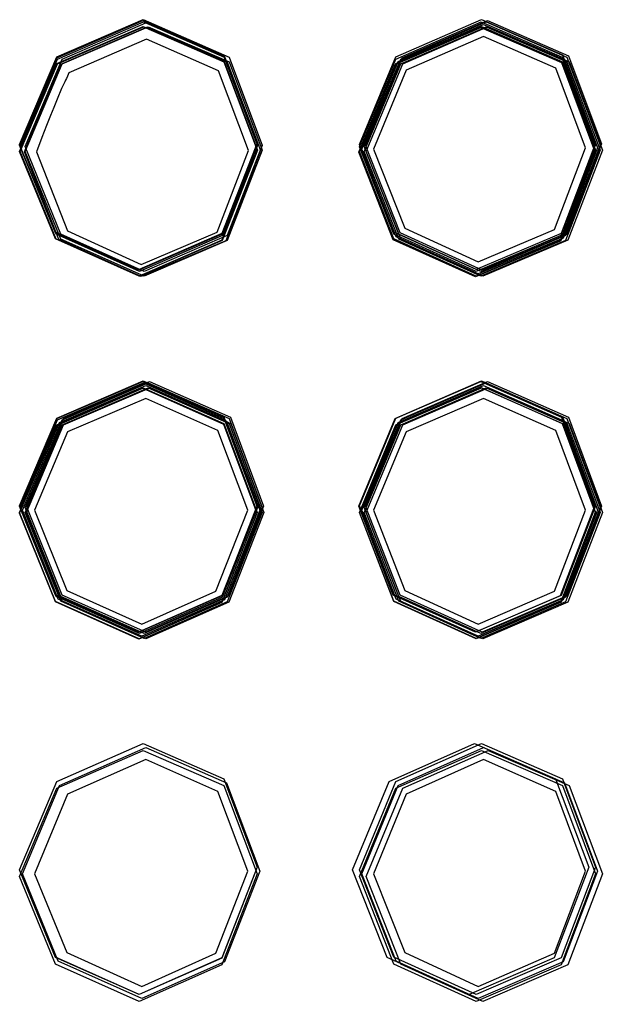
# Model space of a CAD drawing. Extents: x 0.83 to 4.55, y 0.83 to 7.09.
import ezdxf

# ---------------------------------------------------------------- set-up
doc = ezdxf.new("R2010")
doc.units = 0
doc.layers.get('0').update_dxf_attribs({"linetype": 'CONTINUOUS'})
for name, color, linetype in [('!', 7, 'CONTINUOUS'), ("'", 7, 'CONTINUOUS'), ('(', 7, 'CONTINUOUS'), (')', 7, 'CONTINUOUS'), (',', 7, 'CONTINUOUS'), ('.', 7, 'CONTINUOUS'), ('1', 7, 'CONTINUOUS'), ('2', 7, 'CONTINUOUS'), ('3', 7, 'CONTINUOUS'), ('4', 7, 'CONTINUOUS'), ('5', 7, 'CONTINUOUS'), ('6', 7, 'CONTINUOUS'), ('7', 7, 'CONTINUOUS'), ('8', 7, 'CONTINUOUS'), ('9', 7, 'CONTINUOUS'), ('^', 7, 'CONTINUOUS'), ('A', 7, 'CONTINUOUS'), ('a_', 7, 'CONTINUOUS'), ('B', 7, 'CONTINUOUS'), ('b_', 7, 'CONTINUOUS'), ('C', 7, 'CONTINUOUS'), ('c_', 7, 'CONTINUOUS'), ('D', 7, 'CONTINUOUS'), ('d_', 7, 'CONTINUOUS'), ('E', 7, 'CONTINUOUS'), ('e_', 7, 'CONTINUOUS'), ('F', 7, 'CONTINUOUS'), ('f_', 7, 'CONTINUOUS'), ('G', 7, 'CONTINUOUS'), ('g_', 7, 'CONTINUOUS'), ('H', 7, 'CONTINUOUS'), ('h_', 7, 'CONTINUOUS'), ('I', 7, 'CONTINUOUS'), ('i_', 7, 'CONTINUOUS'), ('J', 7, 'CONTINUOUS'), ('j_', 7, 'CONTINUOUS'), ('K', 7, 'CONTINUOUS'), ('k_', 7, 'CONTINUOUS'), ('L', 7, 'CONTINUOUS'), ('l_', 7, 'CONTINUOUS'), ('M', 7, 'CONTINUOUS'), ('m_', 7, 'CONTINUOUS'), ('N', 7, 'CONTINUOUS'), ('n_', 7, 'CONTINUOUS'), ('O', 7, 'CONTINUOUS'), ('o_', 7, 'CONTINUOUS'), ('outline', 7, 'CONTINUOUS'), ('P', 7, 'CONTINUOUS'), ('p_', 7, 'CONTINUOUS'), ('Q', 7, 'CONTINUOUS'), ('q_', 7, 'CONTINUOUS'), ('R', 7, 'CONTINUOUS'), ('r_', 7, 'CONTINUOUS'), ('S', 7, 'CONTINUOUS'), ('s_', 7, 'CONTINUOUS'), ('T', 7, 'CONTINUOUS'), ('t_', 7, 'CONTINUOUS'), ('U', 7, 'CONTINUOUS'), ('u_', 7, 'CONTINUOUS'), ('V', 7, 'CONTINUOUS'), ('v_', 7, 'CONTINUOUS'), ('W', 7, 'CONTINUOUS'), ('w_', 7, 'CONTINUOUS'), ('X', 7, 'CONTINUOUS'), ('x_', 7, 'CONTINUOUS'), ('Y', 7, 'CONTINUOUS'), ('y_', 7, 'CONTINUOUS'), ('Z', 7, 'CONTINUOUS'), ('z_', 7, 'CONTINUOUS')]:
    doc.layers.add(name, color=color, linetype=linetype)

msp = doc.modelspace()

# ---------------------------------------------------------------- linework, layer by layer
at = {"layer": '!', "color": 7}
for points in [[(0.828021, 3.943691), (1.065113, 4.502632), (1.615363, 4.739727), (2.131921, 4.511098), (2.343587, 3.943691), (2.119208, 3.372247), (1.589938, 3.139385), (1.056638, 3.37648), (0.828021, 3.943691)], [(2.995537, 3.943691), (3.228391, 4.502632), (3.774405, 4.739727), (4.290962, 4.511098), (4.502629, 3.943691), (4.282487, 3.372247), (3.740505, 3.139385), (3.215679, 3.37648), (2.995537, 3.943691)], [(0.828021, 1.623824), (1.065113, 2.186885), (1.615363, 2.428129), (2.131921, 2.203847), (2.343587, 1.640785), (2.119208, 1.060875), (1.589938, 0.828014), (1.056638, 1.065109), (0.828021, 1.623824)]]:
    msp.add_lwpolyline(points, dxfattribs=at)
at = {"layer": "'", "color": 7}
msp.add_lwpolyline([(0.828022, 1.623827), (1.065113, 2.186889), (1.615364, 2.428132), (2.131921, 2.20385), (2.343588, 1.640789), (2.119209, 1.060879), (1.589939, 0.828017), (1.056638, 1.065112), (0.828022, 1.623827), (1.065113, 2.18694), (1.615364, 2.428156), (2.131921, 2.203874), (2.343588, 1.640812), (2.119209, 1.060902), (1.589939, 0.82804), (1.056638, 1.065135), (0.828021, 1.623879)], dxfattribs=at)
at = {"layer": '(', "color": 7}
for points in [[(0.828021, 3.943712), (1.065112, 4.502653), (1.615363, 4.739748), (2.131921, 4.51112), (2.343587, 3.943712), (2.119208, 3.372297), (1.589938, 3.139435), (1.056637, 3.37653), (0.828021, 3.943712)], [(2.995537, 3.943712), (3.228391, 4.502653), (3.774404, 4.739748), (4.290962, 4.51112), (4.502629, 3.943712), (4.282487, 3.372297), (3.740505, 3.139435), (3.215679, 3.37653), (2.995537, 3.943712)], [(0.828021, 1.623874), (1.065112, 2.186935), (1.615363, 2.428151), (2.131921, 2.203897), (2.343587, 1.640807), (2.119208, 1.060897), (1.589938, 0.828064), (1.056637, 1.06513), (0.828021, 1.623874)], [(2.995537, 1.623874), (3.228391, 2.186935), (3.774404, 2.428151), (4.290962, 2.203897), (4.502629, 1.640807), (4.282487, 1.060897), (3.740505, 0.828064), (3.215679, 1.06513), (2.995537, 1.623874)]]:
    msp.add_lwpolyline(points, dxfattribs=at)
at = {"layer": ')', "color": 7}
for points in [[(0.828021, 3.943712), (1.065112, 4.502653), (1.615363, 4.739748), (2.131921, 4.51112), (2.343587, 3.943712), (2.119208, 3.372297), (1.589938, 3.139435), (1.056637, 3.37653), (0.828021, 3.943712)], [(2.995537, 3.943712), (3.228391, 4.502653), (3.774404, 4.739748), (4.290962, 4.51112), (4.502629, 3.943712), (4.282487, 3.372297), (3.740505, 3.139435), (3.215679, 3.37653), (2.995537, 3.943712)], [(0.828021, 1.623874), (1.065112, 2.186935), (1.615363, 2.428151), (2.131921, 2.203897), (2.343587, 1.640807), (2.119208, 1.060897), (1.589938, 0.828064), (1.056637, 1.06513), (0.828021, 1.623874)], [(2.995537, 1.623874), (3.228391, 2.186935), (3.774404, 2.428151), (4.290962, 2.203897), (4.502629, 1.640807), (4.282487, 1.060897), (3.740505, 0.828064), (3.215679, 1.06513), (2.995537, 1.623874)]]:
    msp.add_lwpolyline(points, dxfattribs=at)
at = {"layer": ',', "color": 7}
msp.add_lwpolyline([(0.828021, 3.943694), (1.065113, 4.502607), (1.615364, 4.739701), (2.131921, 4.511101), (2.343588, 3.943694), (2.119209, 3.37225), (1.589939, 3.139389), (1.056638, 3.376483), (0.828021, 3.943694)], dxfattribs=at)
at = {"layer": '.', "color": 7}
for points in [[(0.828022, 3.943718), (1.065113, 4.502631), (1.615364, 4.739726), (2.131921, 4.511126), (2.343588, 3.943718), (2.119209, 3.372275), (1.589939, 3.139413), (1.056638, 3.376508), (0.828022, 3.943718)], [(2.995538, 3.943718), (3.228392, 4.502631), (3.774405, 4.739726), (4.290963, 4.511126), (4.502629, 3.943718), (4.282488, 3.372275), (3.740505, 3.139413), (3.21568, 3.376508), (2.995538, 3.943718)], [(2.995538, 1.623852), (3.228392, 2.186913), (3.774405, 2.428157), (4.290963, 2.203875), (4.502629, 1.640813), (4.282488, 1.060903), (3.740505, 0.828041), (3.21568, 1.065136), (2.995538, 1.623852)]]:
    msp.add_lwpolyline(points, dxfattribs=at)
at = {"color": 7}
for points in [[(3.035744, 6.285181), (3.268236, 6.843594), (3.8134, 7.080482), (4.329153, 6.856298), (4.54049, 6.29365), (4.320691, 5.718495), (3.779552, 5.490105), (3.255543, 5.726965), (3.035744, 6.285181)], [(0.871601, 3.984393), (1.108324, 4.542807), (1.657718, 4.779695), (2.173472, 4.551276), (2.384809, 3.984393), (2.160779, 3.413474), (1.632333, 3.180848), (1.099862, 3.417708), (0.871601, 3.984393)], [(3.035744, 3.984393), (3.268236, 4.542807), (3.8134, 4.779695), (4.329153, 4.551276), (4.54049, 3.984393), (4.320691, 3.413474), (3.779552, 3.180848), (3.255543, 3.417708), (3.035744, 3.984393)]]:
    msp.add_lwpolyline(points, dxfattribs=at)
at = {"layer": '1', "color": 7}
msp.add_lwpolyline([(0.832026, 6.276457), (1.068748, 6.83487), (1.618142, 7.071759), (2.133896, 6.847575), (2.345233, 6.284927), (2.121203, 5.7098), (1.592757, 5.481382), (1.060286, 5.718241), (0.832026, 6.276457)], dxfattribs=at)
at = {"layer": '2', "color": 7}
for points in [[(0.862841, 6.276457), (1.099563, 6.83487), (1.648958, 7.071759), (2.164711, 6.847575), (2.376049, 6.284927), (2.152019, 5.7098), (1.623572, 5.481382), (1.091102, 5.718241), (0.862841, 6.276457)], [(0.862841, 3.97567), (1.099563, 4.534083), (1.648958, 4.770971), (2.164711, 4.542553), (2.376049, 3.97567), (2.152019, 3.40475), (1.623572, 3.172125), (1.091102, 3.408985), (0.862841, 3.97567)]]:
    msp.add_lwpolyline(points, dxfattribs=at)
at = {"layer": '3', "color": 7}
for points in [[(0.832026, 6.245635), (1.068749, 6.80404), (1.618143, 7.040921), (2.133897, 6.816745), (2.345234, 6.254094), (2.121204, 5.678957), (1.592758, 5.45055), (1.060287, 5.687416), (0.832026, 6.245635)], [(2.996169, 6.245635), (3.228661, 6.80404), (3.773824, 7.040921), (4.289578, 6.816745), (4.500915, 6.254094), (4.281116, 5.678957), (3.739977, 5.45055), (3.215968, 5.687416), (2.996169, 6.245635)]]:
    msp.add_lwpolyline(points, dxfattribs=at)
at = {"layer": '4', "color": 7}
for points in [[(0.862842, 6.276514), (1.099564, 6.834927), (1.648959, 7.071787), (2.164712, 6.847631), (2.376049, 6.284955), (2.15202, 5.709829), (1.623573, 5.48141), (1.091103, 5.718298), (0.862842, 6.276514)], [(3.026985, 6.276514), (3.259476, 6.834927), (3.80464, 7.071787), (4.320393, 6.847631), (4.531731, 6.284955), (4.311932, 5.709829), (3.770793, 5.48141), (3.246784, 5.718298), (3.026985, 6.276514)], [(3.026985, 3.975698), (3.259476, 4.53414), (3.80464, 4.771), (4.320393, 4.542609), (4.531731, 3.975698), (4.311932, 3.404807), (3.770793, 3.172153), (3.246784, 3.409041), (3.026985, 3.975698)]]:
    msp.add_lwpolyline(points, dxfattribs=at)
at = {"layer": '5', "color": 7}
for points in [[(0.832026, 6.245657), (1.068749, 6.80407), (1.618143, 7.040958), (2.133896, 6.816774), (2.345234, 6.254126), (2.121204, 5.678972), (1.592758, 5.450581), (1.060287, 5.687441), (0.832026, 6.245657)], [(2.996169, 3.94487), (3.22866, 4.503283), (3.773824, 4.740171), (4.289578, 4.511752), (4.500915, 3.94487), (4.281116, 3.37395), (3.739977, 3.141325), (3.215968, 3.378185), (2.996169, 3.94487)]]:
    msp.add_lwpolyline(points, dxfattribs=at)
at = {"layer": '6', "color": 7}
for points in [[(0.832026, 6.276429), (1.068749, 6.834842), (1.618143, 7.07173), (2.133897, 6.847546), (2.345234, 6.284898), (2.121204, 5.709744), (1.592758, 5.481353), (1.060287, 5.718213), (0.832026, 6.276429)], [(2.996169, 6.276429), (3.228661, 6.834842), (3.773824, 7.07173), (4.289578, 6.847546), (4.500915, 6.284898), (4.281116, 5.709744), (3.739977, 5.481353), (3.215968, 5.718213), (2.996169, 6.276429)], [(0.832026, 3.975642), (1.068749, 4.534055), (1.618143, 4.770943), (2.133897, 4.542524), (2.345234, 3.975642), (2.121204, 3.404722), (1.592758, 3.172097), (1.060287, 3.408957), (0.832026, 3.975642)]]:
    msp.add_lwpolyline(points, dxfattribs=at)
at = {"layer": '7', "color": 7}
for points in [[(0.862842, 6.2456), (1.099564, 6.804014), (1.648958, 7.040874), (2.164712, 6.816718), (2.376049, 6.254042), (2.15202, 5.678915), (1.623573, 5.450497), (1.091102, 5.687385), (0.862842, 6.2456)], [(3.026985, 6.2456), (3.259476, 6.804014), (3.80464, 7.040874), (4.320393, 6.816718), (4.531731, 6.254042), (4.311932, 5.678915), (3.770793, 5.450497), (3.246783, 5.687385), (3.026985, 6.2456)], [(0.862842, 3.944785), (1.099564, 4.503227), (1.648958, 4.740086), (2.164712, 4.511696), (2.376049, 3.944785), (2.15202, 3.373893), (1.623573, 3.14124), (1.091102, 3.378128), (0.862842, 3.944785)], [(3.026985, 3.944785), (3.259476, 4.503227), (3.80464, 4.740086), (4.320393, 4.511696), (4.531731, 3.944785), (4.311932, 3.373893), (3.770793, 3.14124), (3.246783, 3.378128), (3.026985, 3.944785)]]:
    msp.add_lwpolyline(points, dxfattribs=at)
at = {"layer": '8', "color": 7}
for points in [[(0.828022, 6.285209), (1.064745, 6.84365), (1.614139, 7.08051), (2.129893, 6.856326), (2.34123, 6.293678), (2.1172, 5.718552), (1.588754, 5.490133), (1.056283, 5.726993), (0.828022, 6.285209)], [(0.828022, 3.984422), (1.064745, 4.542835), (1.614139, 4.779723), (2.129893, 4.551304), (2.34123, 3.984422), (2.1172, 3.41353), (1.588754, 3.180877), (1.056283, 3.417736), (0.828022, 3.984422)], [(2.992165, 3.984422), (3.224657, 4.542835), (3.76982, 4.779723), (4.285574, 4.551304), (4.496911, 3.984422), (4.277112, 3.41353), (3.735973, 3.180877), (3.211964, 3.417736), (2.992165, 3.984422)]]:
    msp.add_lwpolyline(points, dxfattribs=at)
at = {"layer": '9', "color": 7}
for points in [[(2.992164, 6.24162), (3.224656, 6.800033), (3.769819, 7.036921), (4.285573, 6.812737), (4.49691, 6.250089), (4.277111, 5.674935), (3.735972, 5.446544), (3.211963, 5.683404), (2.992164, 6.24162)], [(0.828021, 3.940833), (1.064744, 4.499246), (1.614138, 4.736134), (2.129892, 4.507715), (2.341229, 3.940833), (2.117199, 3.369913), (1.588753, 3.137288), (1.056282, 3.374147), (0.828021, 3.940833)]]:
    msp.add_lwpolyline(points, dxfattribs=at)
at = {"layer": '^', "color": 7}
msp.add_lwpolyline([(2.951958, 1.667398), (3.184811, 2.23046), (3.730825, 2.471704), (4.247382, 2.247422), (4.459049, 1.68436), (4.238907, 1.10445), (3.696925, 0.871588), (3.172099, 1.108683), (2.951958, 1.667398)], dxfattribs=at)
at = {"layer": 'A', "color": 7}
msp.add_lwpolyline([(0.832307, 6.276457), (1.06903, 6.83487), (1.618424, 7.071759), (2.134178, 6.847575), (2.345515, 6.284927), (2.121485, 5.7098), (1.593039, 5.481382), (1.060568, 5.718241), (0.832307, 6.276457)], dxfattribs=at)
at = {"layer": 'a_', "color": 7}
msp.add_lwpolyline([(0.832026, 6.276457), (1.068748, 6.83487), (1.618142, 7.071759), (2.133896, 6.847575), (2.345233, 6.284927), (2.121203, 5.7098), (1.592757, 5.481382), (1.060286, 5.718241), (0.832026, 6.276457)], dxfattribs=at)
at = {"layer": 'B', "color": 7}
for points in [[(0.862841, 6.276457), (1.099563, 6.83487), (1.648958, 7.071759), (2.164711, 6.847575), (2.376049, 6.284927), (2.152019, 5.7098), (1.623572, 5.481382), (1.091102, 5.718241), (0.862841, 6.276457)], [(0.862841, 3.97567), (1.099563, 4.534083), (1.648958, 4.770971), (2.164711, 4.542553), (2.376049, 3.97567), (2.152019, 3.40475), (1.623572, 3.172125), (1.091102, 3.408985), (0.862841, 3.97567)]]:
    msp.add_lwpolyline(points, dxfattribs=at)
at = {"layer": 'b_', "color": 7}
for points in [[(0.862841, 6.276457), (1.099563, 6.83487), (1.648958, 7.071759), (2.164711, 6.847575), (2.376049, 6.284927), (2.152019, 5.7098), (1.623572, 5.481382), (1.091102, 5.718241), (0.862841, 6.276457)], [(0.862841, 3.97567), (1.099563, 4.534083), (1.648958, 4.770971), (2.164711, 4.542553), (2.376049, 3.97567), (2.152019, 3.40475), (1.623572, 3.172125), (1.091102, 3.408985), (0.862841, 3.97567)]]:
    msp.add_lwpolyline(points, dxfattribs=at)
at = {"layer": 'C', "color": 7}
for points in [[(0.832026, 6.245635), (1.068749, 6.80404), (1.618143, 7.040921), (2.133897, 6.816745), (2.345234, 6.254094), (2.121204, 5.678957), (1.592758, 5.45055), (1.060287, 5.687416), (0.832026, 6.245635)], [(2.996169, 6.245635), (3.228661, 6.80404), (3.773824, 7.040921), (4.289578, 6.816745), (4.500915, 6.254094), (4.281116, 5.678957), (3.739977, 5.45055), (3.215968, 5.687416), (2.996169, 6.245635)]]:
    msp.add_lwpolyline(points, dxfattribs=at)
at = {"layer": 'c_', "color": 7}
for points in [[(0.832026, 6.245635), (1.068749, 6.80404), (1.618143, 7.040921), (2.133897, 6.816745), (2.345234, 6.254094), (2.121204, 5.678957), (1.592758, 5.45055), (1.060287, 5.687416), (0.832026, 6.245635)], [(2.996169, 6.245635), (3.228661, 6.80404), (3.773824, 7.040921), (4.289578, 6.816745), (4.500915, 6.254094), (4.281116, 5.678957), (3.739977, 5.45055), (3.215968, 5.687416), (2.996169, 6.245635)]]:
    msp.add_lwpolyline(points, dxfattribs=at)
at = {"layer": 'D', "color": 7}
for points in [[(0.862842, 6.276514), (1.099564, 6.834927), (1.648959, 7.071787), (2.164712, 6.847631), (2.376049, 6.284955), (2.15202, 5.709829), (1.623573, 5.48141), (1.091103, 5.718298), (0.862842, 6.276514)], [(3.026985, 6.276514), (3.259476, 6.834927), (3.80464, 7.071787), (4.320393, 6.847631), (4.531731, 6.284955), (4.311932, 5.709829), (3.770793, 5.48141), (3.246784, 5.718298), (3.026985, 6.276514)], [(3.026985, 3.975698), (3.259476, 4.53414), (3.80464, 4.771), (4.320393, 4.542609), (4.531731, 3.975698), (4.311932, 3.404807), (3.770793, 3.172153), (3.246784, 3.409041), (3.026985, 3.975698)]]:
    msp.add_lwpolyline(points, dxfattribs=at)
at = {"layer": 'd_', "color": 7}
for points in [[(0.862842, 6.276514), (1.099564, 6.834927), (1.648959, 7.071787), (2.164712, 6.847631), (2.376049, 6.284955), (2.15202, 5.709829), (1.623573, 5.48141), (1.091103, 5.718298), (0.862842, 6.276514)], [(3.026985, 6.276514), (3.259476, 6.834927), (3.80464, 7.071787), (4.320393, 6.847631), (4.531731, 6.284955), (4.311932, 5.709829), (3.770793, 5.48141), (3.246784, 5.718298), (3.026985, 6.276514)], [(3.026985, 3.975698), (3.259476, 4.53414), (3.80464, 4.771), (4.320393, 4.542609), (4.531731, 3.975698), (4.311932, 3.404807), (3.770793, 3.172153), (3.246784, 3.409041), (3.026985, 3.975698)]]:
    msp.add_lwpolyline(points, dxfattribs=at)
at = {"layer": 'E', "color": 7}
for points in [[(0.832026, 6.245657), (1.068749, 6.80407), (1.618143, 7.040958), (2.133896, 6.816774), (2.345234, 6.254126), (2.121204, 5.678972), (1.592758, 5.450581), (1.060287, 5.687441), (0.832026, 6.245657)], [(2.996169, 3.94487), (3.22866, 4.503283), (3.773824, 4.740171), (4.289578, 4.511752), (4.500915, 3.94487), (4.281116, 3.37395), (3.739977, 3.141325), (3.215968, 3.378185), (2.996169, 3.94487)]]:
    msp.add_lwpolyline(points, dxfattribs=at)
at = {"layer": 'e_', "color": 7}
for points in [[(0.832026, 6.245657), (1.068749, 6.80407), (1.618143, 7.040958), (2.133896, 6.816774), (2.345234, 6.254126), (2.121204, 5.678972), (1.592758, 5.450581), (1.060287, 5.687441), (0.832026, 6.245657)], [(2.996169, 3.94487), (3.22866, 4.503283), (3.773824, 4.740171), (4.289578, 4.511752), (4.500915, 3.94487), (4.281116, 3.37395), (3.739977, 3.141325), (3.215968, 3.378185), (2.996169, 3.94487)]]:
    msp.add_lwpolyline(points, dxfattribs=at)
at = {"layer": 'F', "color": 7}
for points in [[(0.832026, 6.276429), (1.068749, 6.834842), (1.618143, 7.07173), (2.133897, 6.847546), (2.345234, 6.284898), (2.121204, 5.709744), (1.592758, 5.481353), (1.060287, 5.718213), (0.832026, 6.276429)], [(2.996169, 6.276429), (3.228661, 6.834842), (3.773824, 7.07173), (4.289578, 6.847546), (4.500915, 6.284898), (4.281116, 5.709744), (3.739977, 5.481353), (3.215968, 5.718213), (2.996169, 6.276429)], [(0.832026, 3.975642), (1.068749, 4.534055), (1.618143, 4.770943), (2.133897, 4.542524), (2.345234, 3.975642), (2.121204, 3.404722), (1.592758, 3.172097), (1.060287, 3.408957), (0.832026, 3.975642)]]:
    msp.add_lwpolyline(points, dxfattribs=at)
at = {"layer": 'f_', "color": 7}
for points in [[(0.832026, 6.276429), (1.068749, 6.834842), (1.618143, 7.07173), (2.133897, 6.847546), (2.345234, 6.284898), (2.121204, 5.709744), (1.592758, 5.481353), (1.060287, 5.718213), (0.832026, 6.276429)], [(2.996169, 6.276429), (3.228661, 6.834842), (3.773824, 7.07173), (4.289578, 6.847546), (4.500915, 6.284898), (4.281116, 5.709744), (3.739977, 5.481353), (3.215968, 5.718213), (2.996169, 6.276429)], [(0.832026, 3.975642), (1.068749, 4.534055), (1.618143, 4.770943), (2.133897, 4.542524), (2.345234, 3.975642), (2.121204, 3.404722), (1.592758, 3.172097), (1.060287, 3.408957), (0.832026, 3.975642)]]:
    msp.add_lwpolyline(points, dxfattribs=at)
at = {"layer": 'G', "color": 7}
for points in [[(0.862842, 6.2456), (1.099564, 6.804014), (1.648958, 7.040874), (2.164712, 6.816718), (2.376049, 6.254042), (2.15202, 5.678915), (1.623573, 5.450497), (1.091102, 5.687385), (0.862842, 6.2456)], [(3.026985, 6.2456), (3.259476, 6.804014), (3.80464, 7.040874), (4.320393, 6.816718), (4.531731, 6.254042), (4.311932, 5.678915), (3.770793, 5.450497), (3.246783, 5.687385), (3.026985, 6.2456)], [(0.862842, 3.944785), (1.099564, 4.503227), (1.648958, 4.740086), (2.164712, 4.511696), (2.376049, 3.944785), (2.15202, 3.373893), (1.623573, 3.14124), (1.091102, 3.378128), (0.862842, 3.944785)], [(3.026985, 3.944785), (3.259476, 4.503227), (3.80464, 4.740086), (4.320393, 4.511696), (4.531731, 3.944785), (4.311932, 3.373893), (3.770793, 3.14124), (3.246783, 3.378128), (3.026985, 3.944785)]]:
    msp.add_lwpolyline(points, dxfattribs=at)
at = {"layer": 'g_', "color": 7}
for points in [[(0.862842, 6.2456), (1.099564, 6.804014), (1.648958, 7.040874), (2.164712, 6.816718), (2.376049, 6.254042), (2.15202, 5.678915), (1.623573, 5.450497), (1.091102, 5.687385), (0.862842, 6.2456)], [(3.026985, 6.2456), (3.259476, 6.804014), (3.80464, 7.040874), (4.320393, 6.816718), (4.531731, 6.254042), (4.311932, 5.678915), (3.770793, 5.450497), (3.246783, 5.687385), (3.026985, 6.2456)], [(0.862842, 3.944785), (1.099564, 4.503227), (1.648958, 4.740086), (2.164712, 4.511696), (2.376049, 3.944785), (2.15202, 3.373893), (1.623573, 3.14124), (1.091102, 3.378128), (0.862842, 3.944785)], [(3.026985, 3.944785), (3.259476, 4.503227), (3.80464, 4.740086), (4.320393, 4.511696), (4.531731, 3.944785), (4.311932, 3.373893), (3.770793, 3.14124), (3.246783, 3.378128), (3.026985, 3.944785)]]:
    msp.add_lwpolyline(points, dxfattribs=at)
at = {"layer": 'H', "color": 7}
for points in [[(0.828022, 6.285209), (1.064745, 6.84365), (1.614139, 7.08051), (2.129893, 6.856326), (2.34123, 6.293678), (2.1172, 5.718552), (1.588754, 5.490133), (1.056283, 5.726993), (0.828022, 6.285209)], [(0.828022, 3.984422), (1.064745, 4.542835), (1.614139, 4.779723), (2.129893, 4.551304), (2.34123, 3.984422), (2.1172, 3.41353), (1.588754, 3.180877), (1.056283, 3.417736), (0.828022, 3.984422)], [(2.992165, 3.984422), (3.224657, 4.542835), (3.76982, 4.779723), (4.285574, 4.551304), (4.496911, 3.984422), (4.277112, 3.41353), (3.735973, 3.180877), (3.211964, 3.417736), (2.992165, 3.984422)]]:
    msp.add_lwpolyline(points, dxfattribs=at)
at = {"layer": 'h_', "color": 7}
for points in [[(0.828022, 6.285209), (1.064745, 6.84365), (1.614139, 7.08051), (2.129893, 6.856326), (2.34123, 6.293678), (2.1172, 5.718552), (1.588754, 5.490133), (1.056283, 5.726993), (0.828022, 6.285209)], [(0.828022, 3.984422), (1.064745, 4.542835), (1.614139, 4.779723), (2.129893, 4.551304), (2.34123, 3.984422), (2.1172, 3.41353), (1.588754, 3.180877), (1.056283, 3.417736), (0.828022, 3.984422)], [(2.992165, 3.984422), (3.224657, 4.542835), (3.76982, 4.779723), (4.285574, 4.551304), (4.496911, 3.984422), (4.277112, 3.41353), (3.735973, 3.180877), (3.211964, 3.417736), (2.992165, 3.984422)]]:
    msp.add_lwpolyline(points, dxfattribs=at)
at = {"layer": 'I', "color": 7}
for points in [[(2.992164, 6.24162), (3.224656, 6.800033), (3.769819, 7.036921), (4.285573, 6.812737), (4.49691, 6.250089), (4.277111, 5.674935), (3.735972, 5.446544), (3.211963, 5.683404), (2.992164, 6.24162)], [(0.828021, 3.940833), (1.064744, 4.499246), (1.614138, 4.736134), (2.129892, 4.507715), (2.341229, 3.940833), (2.117199, 3.369913), (1.588753, 3.137288), (1.056282, 3.374147), (0.828021, 3.940833)]]:
    msp.add_lwpolyline(points, dxfattribs=at)
at = {"layer": 'i_', "color": 7}
for points in [[(2.992164, 6.24162), (3.224656, 6.800033), (3.769819, 7.036921), (4.285573, 6.812737), (4.49691, 6.250089), (4.277111, 5.674935), (3.735972, 5.446544), (3.211963, 5.683404), (2.992164, 6.24162)], [(0.828021, 3.940833), (1.064744, 4.499246), (1.614138, 4.736134), (2.129892, 4.507715), (2.341229, 3.940833), (2.117199, 3.369913), (1.588753, 3.137288), (1.056282, 3.374147), (0.828021, 3.940833)]]:
    msp.add_lwpolyline(points, dxfattribs=at)
at = {"layer": 'J', "color": 7}
for points in [[(3.035744, 6.285181), (3.268236, 6.843594), (3.8134, 7.080482), (4.329153, 6.856298), (4.54049, 6.29365), (4.320691, 5.718495), (3.779552, 5.490105), (3.255543, 5.726965), (3.035744, 6.285181)], [(0.871601, 3.984393), (1.108324, 4.542807), (1.657718, 4.779695), (2.173472, 4.551276), (2.384809, 3.984393), (2.160779, 3.413474), (1.632333, 3.180848), (1.099862, 3.417708), (0.871601, 3.984393)], [(3.035744, 3.984393), (3.268236, 4.542807), (3.8134, 4.779695), (4.329153, 4.551276), (4.54049, 3.984393), (4.320691, 3.413474), (3.779552, 3.180848), (3.255543, 3.417708), (3.035744, 3.984393)]]:
    msp.add_lwpolyline(points, dxfattribs=at)
at = {"layer": 'j_', "color": 7}
for points in [[(3.035744, 6.285181), (3.268236, 6.843594), (3.8134, 7.080482), (4.329153, 6.856298), (4.54049, 6.29365), (4.320691, 5.718495), (3.779552, 5.490105), (3.255543, 5.726965), (3.035744, 6.285181)], [(0.871601, 3.984393), (1.108324, 4.542807), (1.657718, 4.779695), (2.173472, 4.551276), (2.384809, 3.984393), (2.160779, 3.413474), (1.632333, 3.180848), (1.099862, 3.417708), (0.871601, 3.984393)], [(3.035744, 3.984393), (3.268236, 4.542807), (3.8134, 4.779695), (4.329153, 4.551276), (4.54049, 3.984393), (4.320691, 3.413474), (3.779552, 3.180848), (3.255543, 3.417708), (3.035744, 3.984393)]]:
    msp.add_lwpolyline(points, dxfattribs=at)
at = {"layer": 'K', "color": 7}
for points in [[(0.828021, 6.246623), (1.065113, 6.805564), (1.615363, 7.042631), (2.131921, 6.818264), (2.343588, 6.25509), (2.119209, 5.679413), (1.589939, 5.450813), (1.056638, 5.68788), (0.828021, 6.246623)], [(0.828021, 1.623852), (1.065113, 2.186913), (1.615363, 2.428157), (2.131921, 2.203875), (2.343588, 1.640813), (2.119209, 1.060903), (1.589939, 0.828041), (1.056638, 1.065136), (0.828021, 1.623852)]]:
    msp.add_lwpolyline(points, dxfattribs=at)
at = {"layer": 'k_', "color": 7}
for points in [[(0.828021, 6.246623), (1.065113, 6.805564), (1.615363, 7.042631), (2.131921, 6.818264), (2.343588, 6.25509), (2.119209, 5.679413), (1.589939, 5.450813), (1.056638, 5.68788), (0.828021, 6.246623)], [(0.828021, 1.623852), (1.065113, 2.186913), (1.615363, 2.428157), (2.131921, 2.203875), (2.343588, 1.640813), (2.119209, 1.060903), (1.589939, 0.828041), (1.056638, 1.065136), (0.828021, 1.623852)]]:
    msp.add_lwpolyline(points, dxfattribs=at)
at = {"layer": 'L', "color": 7}
for points in [[(0.828021, 6.246623), (1.065113, 6.805564), (1.615363, 7.042631), (2.131921, 6.818264), (2.343587, 6.25509), (2.119208, 5.679413), (1.589938, 5.450813), (1.056638, 5.68788), (0.828021, 6.246623)], [(0.828021, 3.943718), (1.065113, 4.502631), (1.615363, 4.739726), (2.131921, 4.511126), (2.343587, 3.943718), (2.119208, 3.372275), (1.589938, 3.139413), (1.056638, 3.376508), (0.828021, 3.943718)], [(0.828021, 1.623852), (1.065113, 2.186913), (1.615363, 2.428157), (2.131921, 2.203875), (2.343587, 1.640813), (2.119208, 1.060903), (1.589938, 0.828041), (1.056638, 1.065136), (0.828021, 1.623852)]]:
    msp.add_lwpolyline(points, dxfattribs=at)
at = {"layer": 'l_', "color": 7}
for points in [[(0.828021, 6.246623), (1.065113, 6.805564), (1.615363, 7.042631), (2.131921, 6.818264), (2.343587, 6.25509), (2.119208, 5.679413), (1.589938, 5.450813), (1.056638, 5.68788), (0.828021, 6.246623)], [(0.828021, 3.943718), (1.065113, 4.502631), (1.615363, 4.739726), (2.131921, 4.511126), (2.343587, 3.943718), (2.119208, 3.372275), (1.589938, 3.139413), (1.056638, 3.376508), (0.828021, 3.943718)], [(0.828021, 1.623852), (1.065113, 2.186913), (1.615363, 2.428157), (2.131921, 2.203875), (2.343587, 1.640813), (2.119208, 1.060903), (1.589938, 0.828041), (1.056638, 1.065136), (0.828021, 1.623852)]]:
    msp.add_lwpolyline(points, dxfattribs=at)
at = {"layer": 'M', "color": 7}
for points in [[(0.828022, 6.246595), (1.065113, 6.805508), (1.615364, 7.042603), (2.131921, 6.818236), (2.343588, 6.255062), (2.119209, 5.679385), (1.589939, 5.450757), (1.056638, 5.687852), (0.828022, 6.246595)], [(2.995538, 6.246595), (3.228392, 6.805508), (3.774405, 7.042603), (4.290963, 6.818236), (4.502629, 6.255062), (4.282488, 5.679385), (3.740505, 5.450757), (3.21568, 5.687852), (2.995538, 6.246595)], [(0.828022, 1.623823), (1.065113, 2.186885), (1.615364, 2.4281), (2.131921, 2.203846), (2.343588, 1.640757), (2.119209, 1.060846), (1.589939, 0.828013), (1.056638, 1.06508), (0.828022, 1.623823)]]:
    msp.add_lwpolyline(points, dxfattribs=at)
at = {"layer": 'm_', "color": 7}
for points in [[(0.828022, 6.246595), (1.065113, 6.805508), (1.615364, 7.042603), (2.131921, 6.818236), (2.343588, 6.255062), (2.119209, 5.679385), (1.589939, 5.450757), (1.056638, 5.687852), (0.828022, 6.246595)], [(2.995538, 6.246595), (3.228392, 6.805508), (3.774405, 7.042603), (4.290963, 6.818236), (4.502629, 6.255062), (4.282488, 5.679385), (3.740505, 5.450757), (3.21568, 5.687852), (2.995538, 6.246595)], [(0.828022, 1.623823), (1.065113, 2.186885), (1.615364, 2.4281), (2.131921, 2.203846), (2.343588, 1.640757), (2.119209, 1.060846), (1.589939, 0.828013), (1.056638, 1.06508), (0.828022, 1.623823)]]:
    msp.add_lwpolyline(points, dxfattribs=at)
at = {"layer": 'N', "color": 7}
for points in [[(0.828021, 6.246623), (1.065113, 6.805564), (1.615364, 7.042631), (2.131921, 6.818264), (2.343588, 6.25509), (2.119209, 5.679413), (1.589939, 5.450813), (1.056638, 5.68788), (0.828021, 6.246623)], [(2.995538, 6.246623), (3.228392, 6.805564), (3.774405, 7.042631), (4.290963, 6.818264), (4.502629, 6.25509), (4.282488, 5.679413), (3.740505, 5.450813), (3.215679, 5.68788), (2.995538, 6.246623)], [(2.995538, 3.943718), (3.228392, 4.502631), (3.774405, 4.739726), (4.290963, 4.511126), (4.502629, 3.943718), (4.282488, 3.372275), (3.740505, 3.139413), (3.215679, 3.376508), (2.995538, 3.943718)], [(0.828021, 1.623852), (1.065113, 2.186913), (1.615364, 2.428157), (2.131921, 2.203875), (2.343588, 1.640813), (2.119209, 1.060903), (1.589939, 0.828041), (1.056638, 1.065136), (0.828021, 1.623852)]]:
    msp.add_lwpolyline(points, dxfattribs=at)
at = {"layer": 'n_', "color": 7}
for points in [[(0.828021, 6.246623), (1.065113, 6.805564), (1.615364, 7.042631), (2.131921, 6.818264), (2.343588, 6.25509), (2.119209, 5.679413), (1.589939, 5.450813), (1.056638, 5.68788), (0.828021, 6.246623)], [(2.995538, 6.246623), (3.228392, 6.805564), (3.774405, 7.042631), (4.290963, 6.818264), (4.502629, 6.25509), (4.282488, 5.679413), (3.740505, 5.450813), (3.215679, 5.68788), (2.995538, 6.246623)], [(2.995538, 3.943718), (3.228392, 4.502631), (3.774405, 4.739726), (4.290963, 4.511126), (4.502629, 3.943718), (4.282488, 3.372275), (3.740505, 3.139413), (3.215679, 3.376508), (2.995538, 3.943718)], [(0.828021, 1.623852), (1.065113, 2.186913), (1.615364, 2.428157), (2.131921, 2.203875), (2.343588, 1.640813), (2.119209, 1.060903), (1.589939, 0.828041), (1.056638, 1.065136), (0.828021, 1.623852)]]:
    msp.add_lwpolyline(points, dxfattribs=at)
at = {"layer": 'O', "color": 7}
for points in [[(0.828021, 6.246595), (1.065113, 6.805508), (1.615364, 7.042603), (2.131921, 6.818236), (2.343588, 6.255062), (2.119209, 5.679385), (1.589939, 5.450757), (1.056638, 5.687852), (0.828021, 6.246595)], [(2.995538, 3.94369), (3.228392, 4.502603), (3.774405, 4.739698), (4.290963, 4.51107), (4.502629, 3.94369), (4.282488, 3.372246), (3.740505, 3.139385), (3.215679, 3.37648), (2.995538, 3.94369)], [(0.828021, 1.623823), (1.065113, 2.186885), (1.615364, 2.4281), (2.131921, 2.203846), (2.343588, 1.640757), (2.119209, 1.060846), (1.589939, 0.828013), (1.056638, 1.06508), (0.828021, 1.623823)]]:
    msp.add_lwpolyline(points, dxfattribs=at)
at = {"layer": 'o_', "color": 7}
for points in [[(0.828021, 6.246595), (1.065113, 6.805508), (1.615364, 7.042603), (2.131921, 6.818236), (2.343588, 6.255062), (2.119209, 5.679385), (1.589939, 5.450757), (1.056638, 5.687852), (0.828021, 6.246595)], [(2.995538, 3.94369), (3.228392, 4.502603), (3.774405, 4.739698), (4.290963, 4.51107), (4.502629, 3.94369), (4.282488, 3.372246), (3.740505, 3.139385), (3.215679, 3.37648), (2.995538, 3.94369)], [(0.828021, 1.623823), (1.065113, 2.186885), (1.615364, 2.4281), (2.131921, 2.203846), (2.343588, 1.640757), (2.119209, 1.060846), (1.589939, 0.828013), (1.056638, 1.06508), (0.828021, 1.623823)]]:
    msp.add_lwpolyline(points, dxfattribs=at)
at = {"layer": 'outline', "color": 7}
for points in [[(0.859359, 6.243309), (1.091851, 6.801716), (1.637014, 7.038606), (2.152768, 6.814423), (2.364105, 6.251774), (2.144306, 5.676624), (1.603167, 5.44822), (1.079158, 5.685109), (0.859359, 6.243309)], [(3.01081, 6.260257), (3.243301, 6.818678), (3.788465, 7.055559), (4.304218, 6.831383), (4.515556, 6.268733), (4.295757, 5.693581), (3.754618, 5.465175), (3.230609, 5.702057), (3.01081, 6.260257)], [(0.935309, 6.243309), (1.134057, 5.740141), (1.603167, 5.524444), (2.089305, 5.731655), (2.28795, 6.251774), (2.097767, 6.759392), (1.637014, 6.962381), (1.142415, 6.746684)], [(3.086759, 6.260257), (3.285507, 5.75709), (3.754618, 5.541389), (4.240755, 5.748615), (4.4394, 6.268733), (4.249217, 6.776349), (3.788465, 6.979345), (3.293865, 6.763644), (3.086759, 6.260257)], [(0.935309, 6.243309), (0.935309, 6.243309)], [(0.846667, 3.959481), (1.083389, 4.517901), (1.632783, 4.754766), (2.148537, 4.52636), (2.359874, 3.959481), (2.135845, 3.388558), (1.607398, 3.155923), (1.074927, 3.392805), (0.846667, 3.959481)], [(3.01081, 3.959481), (3.243301, 4.517901), (3.788465, 4.754766), (4.304218, 4.52636), (4.515556, 3.959481), (4.295757, 3.388558), (3.754618, 3.155923), (3.230609, 3.392805), (3.01081, 3.959481)], [(0.922822, 3.959481), (1.129929, 3.447838), (1.607398, 3.232137), (2.080843, 3.443609), (2.283719, 3.959481), (2.093536, 4.467097), (1.632783, 4.670093), (1.13416, 4.458621), (0.922822, 3.959481)], [(3.086759, 3.959481), (3.285507, 3.447838), (3.754618, 3.232137), (4.240755, 3.443609), (4.4394, 3.959481), (4.249217, 4.467097), (3.788465, 4.670093), (3.293865, 4.458621), (3.086759, 3.959481)], [(0.846667, 1.641753), (1.083389, 2.204301), (1.632783, 2.445311), (2.148537, 2.221236), (2.359874, 1.658687), (2.135845, 1.079306), (1.607398, 0.846671), (1.074927, 1.083553), (0.846667, 1.641753)], [(3.01081, 1.641753), (3.243301, 2.204301), (3.788465, 2.445311), (4.304218, 2.221236), (4.515556, 1.658687), (4.295757, 1.079306), (3.754618, 0.846671), (3.230609, 1.083553), (3.01081, 1.641753)], [(0.922822, 1.641753), (1.129929, 1.138586), (1.607398, 0.922885), (2.080843, 1.134356), (2.283719, 1.658687), (2.093536, 2.166304), (1.632783, 2.369316), (1.13416, 2.149369), (0.922822, 1.641753)], [(3.086759, 1.641753), (3.285507, 1.138586), (3.754618, 0.922885), (4.240755, 1.134356), (4.4394, 1.658687), (4.249217, 2.166304), (3.788465, 2.369316), (3.293865, 2.149369), (3.086759, 1.641753)]]:
    msp.add_lwpolyline(points, dxfattribs=at)
msp.add_open_spline([(1.142415, 6.746684), (1.090249, 6.623893), (1.138731, 6.769699), (0.935309, 6.243309)], degree=3, dxfattribs=at)
at = {"layer": 'P', "color": 7}
for points in [[(0.828021, 6.246623), (1.065113, 6.805564), (1.615363, 7.042631), (2.131921, 6.818264), (2.343588, 6.25509), (2.119209, 5.679413), (1.589939, 5.450813), (1.056638, 5.68788), (0.828021, 6.246623)], [(2.995538, 6.246623), (3.228392, 6.805564), (3.774405, 7.042631), (4.290962, 6.818264), (4.502629, 6.25509), (4.282487, 5.679413), (3.740505, 5.450813), (3.215679, 5.68788), (2.995538, 6.246623)], [(0.828021, 3.943718), (1.065113, 4.502631), (1.615363, 4.739726), (2.131921, 4.511126), (2.343588, 3.943718), (2.119209, 3.372275), (1.589939, 3.139413), (1.056638, 3.376508), (0.828021, 3.943718)], [(0.828021, 1.623852), (1.065113, 2.186913), (1.615363, 2.428157), (2.131921, 2.203875), (2.343588, 1.640813), (2.119209, 1.060903), (1.589939, 0.828041), (1.056638, 1.065136), (0.828021, 1.623852)]]:
    msp.add_lwpolyline(points, dxfattribs=at)
at = {"layer": 'p_', "color": 7}
for points in [[(0.828021, 6.246623), (1.065113, 6.805564), (1.615363, 7.042631), (2.131921, 6.818264), (2.343588, 6.25509), (2.119209, 5.679413), (1.589939, 5.450813), (1.056638, 5.68788), (0.828021, 6.246623)], [(2.995538, 6.246623), (3.228392, 6.805564), (3.774405, 7.042631), (4.290962, 6.818264), (4.502629, 6.25509), (4.282487, 5.679413), (3.740505, 5.450813), (3.215679, 5.68788), (2.995538, 6.246623)], [(0.828021, 3.943718), (1.065113, 4.502631), (1.615363, 4.739726), (2.131921, 4.511126), (2.343588, 3.943718), (2.119209, 3.372275), (1.589939, 3.139413), (1.056638, 3.376508), (0.828021, 3.943718)], [(0.828021, 1.623852), (1.065113, 2.186913), (1.615363, 2.428157), (2.131921, 2.203875), (2.343588, 1.640813), (2.119209, 1.060903), (1.589939, 0.828041), (1.056638, 1.065136), (0.828021, 1.623852)]]:
    msp.add_lwpolyline(points, dxfattribs=at)
at = {"layer": 'Q', "color": 7}
for points in [[(0.828022, 6.29017), (1.065113, 6.849083), (1.615364, 7.086178), (2.131922, 6.861811), (2.343588, 6.298637), (2.119209, 5.72296), (1.589939, 5.49436), (1.056638, 5.731427), (0.828022, 6.29017)], [(2.995538, 6.29017), (3.228392, 6.849083), (3.774405, 7.086178), (4.290963, 6.861811), (4.502629, 6.298637), (4.282488, 5.72296), (3.740506, 5.49436), (3.21568, 5.731427), (2.995538, 6.29017)], [(0.828022, 3.987265), (1.065113, 4.546178), (1.615364, 4.783273), (2.131922, 4.554673), (2.343588, 3.987265), (2.119209, 3.415822), (1.589939, 3.18296), (1.056638, 3.420055), (0.828022, 3.987265)], [(2.995538, 3.987265), (3.228392, 4.546178), (3.774405, 4.783273), (4.290963, 4.554673), (4.502629, 3.987265), (4.282488, 3.415822), (3.740506, 3.18296), (3.21568, 3.420055), (2.995538, 3.987265)], [(0.828022, 1.667398), (1.065113, 2.23046), (1.615364, 2.471704), (2.131922, 2.247422), (2.343588, 1.68436), (2.119209, 1.104422), (1.589939, 0.871588), (1.056638, 1.108683), (0.828022, 1.667398)]]:
    msp.add_lwpolyline(points, dxfattribs=at)
at = {"layer": 'q_', "color": 7}
for points in [[(0.828022, 6.29017), (1.065113, 6.849083), (1.615364, 7.086178), (2.131922, 6.861811), (2.343588, 6.298637), (2.119209, 5.72296), (1.589939, 5.49436), (1.056638, 5.731427), (0.828022, 6.29017)], [(2.995538, 6.29017), (3.228392, 6.849083), (3.774405, 7.086178), (4.290963, 6.861811), (4.502629, 6.298637), (4.282488, 5.72296), (3.740506, 5.49436), (3.21568, 5.731427), (2.995538, 6.29017)], [(0.828022, 3.987265), (1.065113, 4.546178), (1.615364, 4.783273), (2.131922, 4.554673), (2.343588, 3.987265), (2.119209, 3.415822), (1.589939, 3.18296), (1.056638, 3.420055), (0.828022, 3.987265)], [(2.995538, 3.987265), (3.228392, 4.546178), (3.774405, 4.783273), (4.290963, 4.554673), (4.502629, 3.987265), (4.282488, 3.415822), (3.740506, 3.18296), (3.21568, 3.420055), (2.995538, 3.987265)], [(0.828022, 1.667398), (1.065113, 2.23046), (1.615364, 2.471704), (2.131922, 2.247422), (2.343588, 1.68436), (2.119209, 1.104422), (1.589939, 0.871588), (1.056638, 1.108683), (0.828022, 1.667398)]]:
    msp.add_lwpolyline(points, dxfattribs=at)
at = {"layer": 'R', "color": 7}
for points in [[(0.828022, 6.246623), (1.065113, 6.805564), (1.615364, 7.042631), (2.131921, 6.818264), (2.343588, 6.25509), (2.119209, 5.679413), (1.589939, 5.450813), (1.056638, 5.68788), (0.828022, 6.246623)], [(0.828022, 3.943718), (1.065113, 4.502631), (1.615364, 4.739726), (2.131921, 4.511126), (2.343588, 3.943718), (2.119209, 3.372275), (1.589939, 3.139413), (1.056638, 3.376508), (0.828022, 3.943718)], [(2.995538, 3.943718), (3.228392, 4.502631), (3.774405, 4.739726), (4.290963, 4.511126), (4.502629, 3.943718), (4.282488, 3.372275), (3.740505, 3.139413), (3.21568, 3.376508), (2.995538, 3.943718)], [(0.828022, 1.623852), (1.065113, 2.186913), (1.615364, 2.428157), (2.131921, 2.203875), (2.343588, 1.640813), (2.119209, 1.060903), (1.589939, 0.828041), (1.056638, 1.065136), (0.828022, 1.623852)]]:
    msp.add_lwpolyline(points, dxfattribs=at)
at = {"layer": 'r_', "color": 7}
for points in [[(0.828022, 6.246623), (1.065113, 6.805564), (1.615364, 7.042631), (2.131921, 6.818264), (2.343588, 6.25509), (2.119209, 5.679413), (1.589939, 5.450813), (1.056638, 5.68788), (0.828022, 6.246623)], [(0.828022, 3.943718), (1.065113, 4.502631), (1.615364, 4.739726), (2.131921, 4.511126), (2.343588, 3.943718), (2.119209, 3.372275), (1.589939, 3.139413), (1.056638, 3.376508), (0.828022, 3.943718)], [(2.995538, 3.943718), (3.228392, 4.502631), (3.774405, 4.739726), (4.290963, 4.511126), (4.502629, 3.943718), (4.282488, 3.372275), (3.740505, 3.139413), (3.21568, 3.376508), (2.995538, 3.943718)], [(0.828022, 1.623852), (1.065113, 2.186913), (1.615364, 2.428157), (2.131921, 2.203875), (2.343588, 1.640813), (2.119209, 1.060903), (1.589939, 0.828041), (1.056638, 1.065136), (0.828022, 1.623852)]]:
    msp.add_lwpolyline(points, dxfattribs=at)
at = {"layer": 'S', "color": 7}
for points in [[(2.995538, 6.246608), (3.228392, 6.805549), (3.774405, 7.042644), (4.290963, 6.818278), (4.502629, 6.255103), (4.282488, 5.679426), (3.740505, 5.450798), (3.21568, 5.687893), (2.995538, 6.246608)], [(0.828022, 3.943703), (1.065113, 4.502644), (1.615364, 4.739739), (2.131921, 4.511111), (2.343588, 3.943703), (2.119209, 3.372288), (1.589939, 3.139426), (1.056638, 3.376521), (0.828022, 3.943703)], [(0.828022, 1.623865), (1.065113, 2.186926), (1.615364, 2.428142), (2.131921, 2.20386), (2.343588, 1.640798), (2.119209, 1.060888), (1.589939, 0.828026), (1.056638, 1.065121), (0.828022, 1.623865)]]:
    msp.add_lwpolyline(points, dxfattribs=at)
at = {"layer": 's_', "color": 7}
for points in [[(2.995538, 6.246608), (3.228392, 6.805549), (3.774405, 7.042644), (4.290963, 6.818278), (4.502629, 6.255103), (4.282488, 5.679426), (3.740505, 5.450798), (3.21568, 5.687893), (2.995538, 6.246608)], [(0.828022, 3.943703), (1.065113, 4.502644), (1.615364, 4.739739), (2.131921, 4.511111), (2.343588, 3.943703), (2.119209, 3.372288), (1.589939, 3.139426), (1.056638, 3.376521), (0.828022, 3.943703)], [(0.828022, 1.623865), (1.065113, 2.186926), (1.615364, 2.428142), (2.131921, 2.20386), (2.343588, 1.640798), (2.119209, 1.060888), (1.589939, 0.828026), (1.056638, 1.065121), (0.828022, 1.623865)]]:
    msp.add_lwpolyline(points, dxfattribs=at)
at = {"layer": 'T', "color": 7}
for points in [[(2.995538, 6.246603), (3.228392, 6.805544), (3.774405, 7.042639), (4.290963, 6.818272), (4.502629, 6.255098), (4.282487, 5.679421), (3.740505, 5.450793), (3.215679, 5.687888), (2.995538, 6.246603)], [(0.828021, 3.943698), (1.065113, 4.502639), (1.615364, 4.739734), (2.131921, 4.511106), (2.343588, 3.943698), (2.119209, 3.372254), (1.589939, 3.139421), (1.056638, 3.376516), (0.828021, 3.943698)], [(2.995538, 3.943698), (3.228392, 4.502639), (3.774405, 4.739734), (4.290963, 4.511106), (4.502629, 3.943698), (4.282487, 3.372254), (3.740505, 3.139421), (3.215679, 3.376516), (2.995538, 3.943698)], [(0.828021, 1.623859), (1.065113, 2.186921), (1.615364, 2.428136), (2.131921, 2.203854), (2.343588, 1.640793), (2.119209, 1.060883), (1.589939, 0.828021), (1.056638, 1.065116), (0.828021, 1.623859)]]:
    msp.add_lwpolyline(points, dxfattribs=at)
at = {"layer": 't_', "color": 7}
for points in [[(2.995538, 6.246603), (3.228392, 6.805544), (3.774405, 7.042639), (4.290963, 6.818272), (4.502629, 6.255098), (4.282487, 5.679421), (3.740505, 5.450793), (3.215679, 5.687888), (2.995538, 6.246603)], [(0.828021, 3.943698), (1.065113, 4.502639), (1.615364, 4.739734), (2.131921, 4.511106), (2.343588, 3.943698), (2.119209, 3.372254), (1.589939, 3.139421), (1.056638, 3.376516), (0.828021, 3.943698)], [(2.995538, 3.943698), (3.228392, 4.502639), (3.774405, 4.739734), (4.290963, 4.511106), (4.502629, 3.943698), (4.282487, 3.372254), (3.740505, 3.139421), (3.215679, 3.376516), (2.995538, 3.943698)], [(0.828021, 1.623859), (1.065113, 2.186921), (1.615364, 2.428136), (2.131921, 2.203854), (2.343588, 1.640793), (2.119209, 1.060883), (1.589939, 0.828021), (1.056638, 1.065116), (0.828021, 1.623859)]]:
    msp.add_lwpolyline(points, dxfattribs=at)
at = {"layer": 'U', "color": 7}
for points in [[(0.828022, 6.246598), (1.065113, 6.805539), (1.615364, 7.042634), (2.131921, 6.818239), (2.343588, 6.255093), (2.119209, 5.679416), (1.589939, 5.450788), (1.056638, 5.687882), (0.828022, 6.246598)], [(0.828022, 1.623854), (1.065113, 2.186916), (1.615364, 2.428131), (2.131921, 2.203849), (2.343588, 1.640788), (2.119209, 1.060877), (1.589939, 0.828016), (1.056638, 1.065111), (0.828022, 1.623854)], [(2.995538, 1.623854), (3.228392, 2.186916), (3.774405, 2.428131), (4.290963, 2.203849), (4.502629, 1.640788), (4.282488, 1.060877), (3.740505, 0.828016), (3.21568, 1.065111), (2.995538, 1.623854)]]:
    msp.add_lwpolyline(points, dxfattribs=at)
at = {"layer": 'u_', "color": 7}
for points in [[(0.828022, 6.246598), (1.065113, 6.805539), (1.615364, 7.042634), (2.131921, 6.818239), (2.343588, 6.255093), (2.119209, 5.679416), (1.589939, 5.450788), (1.056638, 5.687882), (0.828022, 6.246598)], [(0.828022, 1.623854), (1.065113, 2.186916), (1.615364, 2.428131), (2.131921, 2.203849), (2.343588, 1.640788), (2.119209, 1.060877), (1.589939, 0.828016), (1.056638, 1.065111), (0.828022, 1.623854)], [(2.995538, 1.623854), (3.228392, 2.186916), (3.774405, 2.428131), (4.290963, 2.203849), (4.502629, 1.640788), (4.282488, 1.060877), (3.740505, 0.828016), (3.21568, 1.065111), (2.995538, 1.623854)]]:
    msp.add_lwpolyline(points, dxfattribs=at)
at = {"layer": 'V', "color": 7}
for points in [[(0.828021, 6.246607), (1.065113, 6.80552), (1.615364, 7.042615), (2.131921, 6.818248), (2.343588, 6.255074), (2.119209, 5.679397), (1.589939, 5.450769), (1.056638, 5.687864), (0.828021, 6.246607)], [(0.828021, 3.943674), (1.065113, 4.502615), (1.615364, 4.73971), (2.131921, 4.511082), (2.343588, 3.943674), (2.119209, 3.372258), (1.589939, 3.139397), (1.056638, 3.376492), (0.828021, 3.943674)], [(0.828021, 1.623835), (1.065113, 2.186897), (1.615364, 2.428112), (2.131921, 2.20383), (2.343588, 1.640769), (2.119209, 1.060858), (1.589939, 0.827997), (1.056638, 1.065092), (0.828021, 1.623835)], [(2.995538, 1.623835), (3.228392, 2.186897), (3.774405, 2.428112), (4.290963, 2.20383), (4.502629, 1.640769), (4.282487, 1.060858), (3.740505, 0.827997), (3.215679, 1.065092), (2.995538, 1.623835)]]:
    msp.add_lwpolyline(points, dxfattribs=at)
at = {"layer": 'v_', "color": 7}
for points in [[(0.828021, 6.246607), (1.065113, 6.80552), (1.615364, 7.042615), (2.131921, 6.818248), (2.343588, 6.255074), (2.119209, 5.679397), (1.589939, 5.450769), (1.056638, 5.687864), (0.828021, 6.246607)], [(0.828021, 3.943674), (1.065113, 4.502615), (1.615364, 4.73971), (2.131921, 4.511082), (2.343588, 3.943674), (2.119209, 3.372258), (1.589939, 3.139397), (1.056638, 3.376492), (0.828021, 3.943674)], [(0.828021, 1.623835), (1.065113, 2.186897), (1.615364, 2.428112), (2.131921, 2.20383), (2.343588, 1.640769), (2.119209, 1.060858), (1.589939, 0.827997), (1.056638, 1.065092), (0.828021, 1.623835)], [(2.995538, 1.623835), (3.228392, 2.186897), (3.774405, 2.428112), (4.290963, 2.20383), (4.502629, 1.640769), (4.282487, 1.060858), (3.740505, 0.827997), (3.215679, 1.065092), (2.995538, 1.623835)]]:
    msp.add_lwpolyline(points, dxfattribs=at)
at = {"layer": 'W', "color": 7}
for points in [[(3.039118, 6.246621), (3.271972, 6.805534), (3.817985, 7.042629), (4.334543, 6.818262), (4.546209, 6.255088), (4.326068, 5.679411), (3.784085, 5.450783), (3.259259, 5.687878), (3.039118, 6.246621)], [(0.871602, 3.943688), (1.108693, 4.502629), (1.658944, 4.739724), (2.175501, 4.511096), (2.387168, 3.943688), (2.162789, 3.372272), (1.633519, 3.139411), (1.100218, 3.376506), (0.871602, 3.943688)], [(3.039118, 3.943688), (3.271972, 4.502629), (3.817985, 4.739724), (4.334543, 4.511096), (4.546209, 3.943688), (4.326068, 3.372272), (3.784085, 3.139411), (3.259259, 3.376506), (3.039118, 3.943688)], [(3.039118, 1.623849), (3.271972, 2.186911), (3.817985, 2.428126), (4.334543, 2.203844), (4.546209, 1.640783), (4.326068, 1.060872), (3.784085, 0.828011), (3.259259, 1.065106), (3.039118, 1.623849)]]:
    msp.add_lwpolyline(points, dxfattribs=at)
at = {"layer": 'w_', "color": 7}
for points in [[(3.039118, 6.246621), (3.271972, 6.805534), (3.817985, 7.042629), (4.334543, 6.818262), (4.546209, 6.255088), (4.326068, 5.679411), (3.784085, 5.450783), (3.259259, 5.687878), (3.039118, 6.246621)], [(0.871602, 3.943688), (1.108693, 4.502629), (1.658944, 4.739724), (2.175501, 4.511096), (2.387168, 3.943688), (2.162789, 3.372272), (1.633519, 3.139411), (1.100218, 3.376506), (0.871602, 3.943688)], [(3.039118, 3.943688), (3.271972, 4.502629), (3.817985, 4.739724), (4.334543, 4.511096), (4.546209, 3.943688), (4.326068, 3.372272), (3.784085, 3.139411), (3.259259, 3.376506), (3.039118, 3.943688)], [(3.039118, 1.623849), (3.271972, 2.186911), (3.817985, 2.428126), (4.334543, 2.203844), (4.546209, 1.640783), (4.326068, 1.060872), (3.784085, 0.828011), (3.259259, 1.065106), (3.039118, 1.623849)]]:
    msp.add_lwpolyline(points, dxfattribs=at)
at = {"layer": 'X', "color": 7}
for points in [[(0.828021, 6.290196), (1.065113, 6.849138), (1.615364, 7.086232), (2.131921, 6.861838), (2.343588, 6.298663), (2.119209, 5.722986), (1.589939, 5.494386), (1.056638, 5.731481), (0.828021, 6.290196)], [(2.995538, 6.290196), (3.228392, 6.849138), (3.774405, 7.086232), (4.290963, 6.861838), (4.502629, 6.298663), (4.282488, 5.722986), (3.740505, 5.494386), (3.215679, 5.731481), (2.995538, 6.290196)], [(0.828021, 1.667425), (1.065113, 2.230486), (1.615364, 2.47173), (2.131921, 2.247448), (2.343588, 1.684386), (2.119209, 1.104476), (1.589939, 0.871614), (1.056638, 1.108709), (0.828021, 1.667425)], [(2.995538, 1.667425), (3.228392, 2.230486), (3.774405, 2.47173), (4.290963, 2.247448), (4.502629, 1.684386), (4.282488, 1.104476), (3.740505, 0.871614), (3.215679, 1.108709), (2.995538, 1.667425)]]:
    msp.add_lwpolyline(points, dxfattribs=at)
at = {"layer": 'x_', "color": 7}
for points in [[(0.828021, 6.290196), (1.065113, 6.849138), (1.615364, 7.086232), (2.131921, 6.861838), (2.343588, 6.298663), (2.119209, 5.722986), (1.589939, 5.494386), (1.056638, 5.731481), (0.828021, 6.290196)], [(2.995538, 6.290196), (3.228392, 6.849138), (3.774405, 7.086232), (4.290963, 6.861838), (4.502629, 6.298663), (4.282488, 5.722986), (3.740505, 5.494386), (3.215679, 5.731481), (2.995538, 6.290196)], [(0.828021, 1.667425), (1.065113, 2.230486), (1.615364, 2.47173), (2.131921, 2.247448), (2.343588, 1.684386), (2.119209, 1.104476), (1.589939, 0.871614), (1.056638, 1.108709), (0.828021, 1.667425)], [(2.995538, 1.667425), (3.228392, 2.230486), (3.774405, 2.47173), (4.290963, 2.247448), (4.502629, 1.684386), (4.282488, 1.104476), (3.740505, 0.871614), (3.215679, 1.108709), (2.995538, 1.667425)]]:
    msp.add_lwpolyline(points, dxfattribs=at)
at = {"layer": 'Y', "color": 7}
for points in [[(0.828022, 6.246606), (1.065113, 6.805547), (1.615364, 7.042642), (2.131921, 6.818247), (2.343588, 6.255073), (2.119209, 5.679396), (1.589939, 5.450796), (1.056638, 5.687891), (0.828022, 6.246606)], [(2.995538, 6.246606), (3.228392, 6.805547), (3.774405, 7.042642), (4.290963, 6.818247), (4.502629, 6.255073), (4.282488, 5.679396), (3.740505, 5.450796), (3.21568, 5.687891), (2.995538, 6.246606)], [(2.995538, 3.943701), (3.228392, 4.502642), (3.774405, 4.739737), (4.290963, 4.511109), (4.502629, 3.943701), (4.282488, 3.372257), (3.740505, 3.139396), (3.21568, 3.376491), (2.995538, 3.943701)], [(0.828022, 1.623834), (1.065113, 2.186896), (1.615364, 2.428139), (2.131921, 2.203857), (2.343588, 1.640796), (2.119209, 1.060886), (1.589939, 0.828024), (1.056638, 1.065119), (0.828022, 1.623834)], [(2.995538, 1.623834), (3.228392, 2.186896), (3.774405, 2.428139), (4.290963, 2.203857), (4.502629, 1.640796), (4.282488, 1.060886), (3.740505, 0.828024), (3.21568, 1.065119), (2.995538, 1.623834)]]:
    msp.add_lwpolyline(points, dxfattribs=at)
at = {"layer": 'y_', "color": 7}
for points in [[(0.828022, 6.246606), (1.065113, 6.805547), (1.615364, 7.042642), (2.131921, 6.818247), (2.343588, 6.255073), (2.119209, 5.679396), (1.589939, 5.450796), (1.056638, 5.687891), (0.828022, 6.246606)], [(2.995538, 6.246606), (3.228392, 6.805547), (3.774405, 7.042642), (4.290963, 6.818247), (4.502629, 6.255073), (4.282488, 5.679396), (3.740505, 5.450796), (3.21568, 5.687891), (2.995538, 6.246606)], [(2.995538, 3.943701), (3.228392, 4.502642), (3.774405, 4.739737), (4.290963, 4.511109), (4.502629, 3.943701), (4.282488, 3.372257), (3.740505, 3.139396), (3.21568, 3.376491), (2.995538, 3.943701)], [(0.828022, 1.623834), (1.065113, 2.186896), (1.615364, 2.428139), (2.131921, 2.203857), (2.343588, 1.640796), (2.119209, 1.060886), (1.589939, 0.828024), (1.056638, 1.065119), (0.828022, 1.623834)], [(2.995538, 1.623834), (3.228392, 2.186896), (3.774405, 2.428139), (4.290963, 2.203857), (4.502629, 1.640796), (4.282488, 1.060886), (3.740505, 0.828024), (3.21568, 1.065119), (2.995538, 1.623834)]]:
    msp.add_lwpolyline(points, dxfattribs=at)
at = {"layer": 'Z', "color": 7}
for points in [[(0.828022, 6.246649), (1.065113, 6.805562), (1.615364, 7.042657), (2.131921, 6.81829), (2.343588, 6.255116), (2.119209, 5.679439), (1.589939, 5.450811), (1.056638, 5.687905), (0.828022, 6.246649)], [(2.995538, 3.943716), (3.228392, 4.502657), (3.774405, 4.739752), (4.290963, 4.511123), (4.502629, 3.943716), (4.282488, 3.3723), (3.740505, 3.139439), (3.21568, 3.376534), (2.995538, 3.943716)], [(0.828022, 1.623877), (1.065113, 2.186939), (1.615364, 2.428154), (2.131921, 2.203872), (2.343588, 1.640811), (2.119209, 1.0609), (1.589939, 0.828039), (1.056638, 1.065134), (0.828022, 1.623877)], [(2.995538, 1.623877), (3.228392, 2.186939), (3.774405, 2.428154), (4.290963, 2.203872), (4.502629, 1.640811), (4.282488, 1.0609), (3.740505, 0.828039), (3.21568, 1.065134), (2.995538, 1.623877)]]:
    msp.add_lwpolyline(points, dxfattribs=at)
at = {"layer": 'z_', "color": 7}
for points in [[(0.828022, 6.246649), (1.065113, 6.805562), (1.615364, 7.042657), (2.131921, 6.81829), (2.343588, 6.255116), (2.119209, 5.679439), (1.589939, 5.450811), (1.056638, 5.687905), (0.828022, 6.246649)], [(2.995538, 3.943716), (3.228392, 4.502657), (3.774405, 4.739752), (4.290963, 4.511123), (4.502629, 3.943716), (4.282488, 3.3723), (3.740505, 3.139439), (3.21568, 3.376534), (2.995538, 3.943716)], [(0.828022, 1.623877), (1.065113, 2.186939), (1.615364, 2.428154), (2.131921, 2.203872), (2.343588, 1.640811), (2.119209, 1.0609), (1.589939, 0.828039), (1.056638, 1.065134), (0.828022, 1.623877)], [(2.995538, 1.623877), (3.228392, 2.186939), (3.774405, 2.428154), (4.290963, 2.203872), (4.502629, 1.640811), (4.282488, 1.0609), (3.740505, 0.828039), (3.21568, 1.065134), (2.995538, 1.623877)]]:
    msp.add_lwpolyline(points, dxfattribs=at)

doc.saveas('drawing.dxf')
